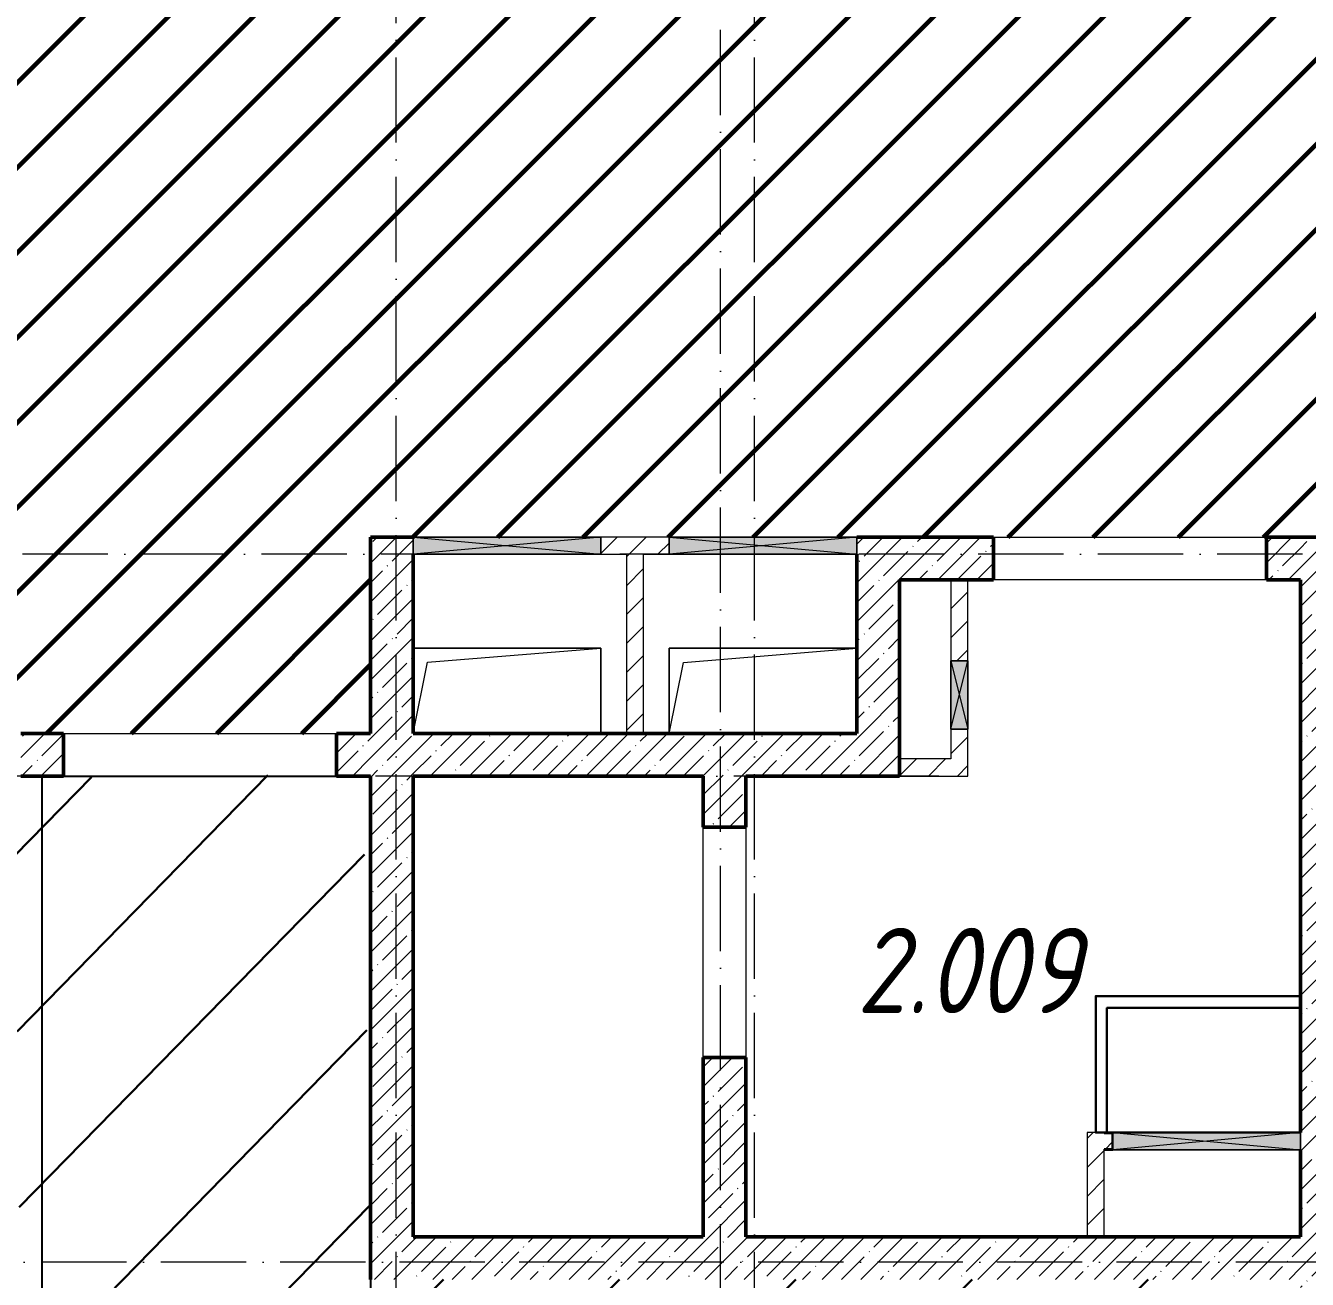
# Model space of a CAD drawing. Header units: millimetres. Extents: x -606178 to 312196, y -19338 to 632709.
# Drawn here: x -259323 to -251811, y 510625 to 517974 of the extents above; entities that cross this region are included whole.
import ezdxf

# ---------------------------------------------------------------- set-up
doc = ezdxf.new("R2010")
doc.units = ezdxf.units.MM
doc.linetypes.add('50_200_ШТРИХ_1Т_ш5_п1_п1_', pattern=[700, 500, -100, 0, -100])
for name, color, linetype, lineweight in [('4) ЛЕстницы', 5, 'Continuous', 30), ('6.4.1) Окр пт с инж. ПТ2.16', 3, 'Continuous', 60), ('A-DETL-GENF-OTLN', 7, 'Continuous', 9), ('A-FLOR-____-OTLN', 7, 'Continuous', 9), ('A-GENM-____-MCUT', 7, 'Continuous', 25), ('A-GENM-____-OTLN', 7, 'Continuous', 9), ('A-GENM-____-OTLN-1', 7, 'Continuous', 25), ('A-GLAZ-____-OTLN', 7, 'Continuous', 9), ('A-WALL-____-MCUT-2', 7, 'Continuous', 50), ('A-WALL-____-OTLN', 7, 'Continuous', 9), ('A-WALL-____-PATT-1', 7, 'Continuous', 9), ('A-WALL-FNSH-MCUT-1', 7, 'Continuous', 9), ('S-GRID-____-OTLN-1', 7, '50_200_ШТРИХ_1Т_ш5_п1_п1_', 9), ('Марки помещений', 7, 'Continuous', 9)]:
    doc.layers.add(name, color=color, linetype=linetype, lineweight=lineweight)
doc.styles.add('ISOCPEUR_I_2', font='isocpeui.ttf', dxfattribs={"width": 0.85, "height": 2.3})
pattern_1 = [(45, (-264901.3, 451794.26), (-114.04925, 114.04925), []), (45, (-264787.25, 451794.26), (-114.04925, 114.04925), [201.612, -40.322, 3.353, -36.97])]
pattern_2 = [(45, (-264901.3, 451794.26), (-84.85281, 84.85281), [])]

# ---------------------------------------------------------------- blocks, each defined once
blk = doc.blocks.new('AR_Отверстие прямоугольное _в плите_ - AR_Отверстие прямоугольное _в плите_-V199-АР1_План отверстий 2 этажа в осях 1-64_Ю-ЯЯ')
at = {"layer": 'A-GENM-____-OTLN'}
for p, q in [((550, 250), (-550, 250)), ((-550, 250), (-550, -249.7)), ((-466.7, 166.7), (550, 250)), ((-549.9, -249.7), (-466.7, 166.7))]:
    blk.add_line(p, q, dxfattribs=at)
blk = doc.blocks.new('AR_Отверстие прямоугольное _в плите_ - AR_Отверстие прямоугольное _в плите_-V200-АР1_План отверстий 2 этажа в осях 1-64_Ю-ЯЯ')
at = {"layer": 'A-GENM-____-OTLN'}
for p, q in [((550, 250), (-550, 250)), ((-466.7, 166.7), (550, 250)), ((550, -250), (550, 250)), ((-550, -250), (-466.7, 166.7))]:
    blk.add_line(p, q, dxfattribs=at)
blk = doc.blocks.new('AR_Отверстие прямоугольное _в стене_ - AR_Отверстие прямоугольное _в стене__ОВ-36805337-АР1_План отверстий 2 этажа в осях 1-64_Ю-ЯЯ')
at = {"layer": 'A-GLAZ-____-OTLN'}
blk.add_hatch(color=256, dxfattribs=at).paths.add_polyline_path([(-142.7, -50), (550, -50), (550, 50), (-550, 50), (-550, -50)], flags=0)
at = {"layer": 'A-DETL-GENF-OTLN'}
for p, q in [((-550, -50), (-550, 50)), ((-550, 50), (550, 50)), ((550, 50), (-550, -50)), ((-550, 50), (550, -50)), ((550, 50), (-550, 50)), ((-550, 50), (-550, -50)), ((550, 50), (550, -50)), ((550, -50), (550, 50)), ((550, -50), (-550, -50)), ((-550, -50), (550, -50))]:
    blk.add_line(p, q, dxfattribs=at)
blk = doc.blocks.new('AR_Отверстие прямоугольное _в стене_ - AR_Отверстие прямоугольное _в стене__ОВ-36803902-АР1_План отверстий 2 этажа в осях 1-64_Ю-ЯЯ')
at = {"layer": 'A-GLAZ-____-OTLN'}
blk.add_hatch(color=256, dxfattribs=at).paths.add_polyline_path([(550, -50), (550, 50), (-550, 50), (-550, -50)], flags=0)
at = {"layer": 'A-DETL-GENF-OTLN'}
for p, q in [((-550, -50), (-550, 50)), ((-550, 50), (550, 50)), ((550, 50), (-550, -50)), ((-550, 50), (550, -50)), ((550, 50), (-550, 50)), ((-550, 50), (-550, -50)), ((550, 50), (550, -50)), ((550, -50), (550, 50)), ((550, -50), (-550, -50)), ((-550, -50), (550, -50))]:
    blk.add_line(p, q, dxfattribs=at)
blk = doc.blocks.new('154_Фахверк_СКБ_Швеллер - Тип_100_3960-V204-АР1_План отверстий 2 этажа в осях 1-64_Ю-ЯЯ')
at = {"layer": 'A-GENM-____-MCUT'}
for p, q in [((175, 50), (125, 50)), ((128, 47), (175, 47)), ((128, -47), (128, 47)), ((175, 47), (175, 50)), ((125, -50), (175, -50)), ((175, -47), (128, -47)), ((175, -50), (175, -47))]:
    blk.add_line(p, q, dxfattribs=at)
blk = doc.blocks.new('AR_Отверстие прямоугольное _в стене_ - AR_Отверстие прямоугольное _в стене__ОВ-36913595-АР1_План отверстий 2 этажа в осях 1-64_Ю-ЯЯ')
at = {"layer": 'A-GLAZ-____-OTLN'}
blk.add_hatch(color=256, dxfattribs=at).paths.add_polyline_path([(550, -50), (550, 50), (-550, 50), (-550, -50), (422.3, -50)], flags=0)
at = {"layer": 'A-DETL-GENF-OTLN'}
for p, q in [((-550, -50), (-550, 50)), ((-550, 50), (550, 50)), ((550, 50), (-550, -50)), ((-550, 50), (550, -50)), ((550, 50), (-550, 50)), ((-550, 50), (-550, -50)), ((550, 50), (550, -50)), ((550, -50), (550, 50)), ((550, -50), (-550, -50)), ((-550, -50), (550, -50))]:
    blk.add_line(p, q, dxfattribs=at)
blk = doc.blocks.new('AR_Отверстие прямоугольное _в стене_ - AR_Отверстие прямоугольное _в стене__ОВ-36914865-АР1_План отверстий 2 этажа в осях 1-64_Ю-ЯЯ')
at = {"layer": 'A-GLAZ-____-OTLN'}
blk.add_hatch(color=256, dxfattribs=at).paths.add_polyline_path([(-200, -50), (200, -50), (200, 50), (-200, 50)], flags=0)
at = {"layer": 'A-DETL-GENF-OTLN'}
for p, q in [((-200, -50), (-200, 50)), ((-200, 50), (200, 50)), ((200, 50), (-200, -50)), ((-200, 50), (200, -50)), ((200, 50), (-200, 50)), ((-200, 50), (-200, -50)), ((200, 50), (200, -50)), ((200, -50), (200, 50)), ((200, -50), (-200, -50)), ((-200, -50), (200, -50))]:
    blk.add_line(p, q, dxfattribs=at)

msp = doc.modelspace()

# ---------------------------------------------------------------- hatches: boundary and pattern name
at = {"layer": '4) ЛЕстницы'}
h = msp.add_hatch(dxfattribs=at)
h.set_pattern_fill('ANSI31', color=256, scale=230, angle=0.62387284)
h.set_pattern_definition([(45.6239, (-308161, 388080.6), (-521.9565, 510.7117), [])])
h.paths.add_polyline_path([(-259391.9127, 513564.1405), (-257342.0343, 513586.4618), (-257260.3711, 507234.3648), (-259310.2496, 507212.0436)])
h = msp.add_hatch(dxfattribs=at)
h.set_pattern_fill('ANSI31', color=256, scale=230)
h.set_pattern_definition([(45, (-308161, 388080.6), (-516.3647, 516.3647), [])])
h.paths.add_polyline_path([(-257301.3011, 510625.3011), (-251851.3011, 510625.3011), (-251851.3011, 507225.3011), (-257301.3011, 507225.3011)])
at = {"layer": '6.4.1) Окр пт с инж. ПТ2.16'}
h = msp.add_hatch(dxfattribs=at)
h.set_pattern_fill('ANSI31', color=256, scale=111)
h.paths.add_polyline_path([(-259351.3011, 528425.3011), (-257525.5952, 528425.3011), (-257525.5952, 518825.3011), (-259351.3011, 518825.3011)])
h.paths.add_polyline_path([(-262451.3011, 518825.3011), (-257301.3011, 518825.3011), (-257301.3011, 513825.3011), (-262451.3011, 513825.3011)])
h.paths.add_polyline_path([(-219701.3011, 519325.3011), (-257301.3011, 519325.3011), (-257301.3011, 514975.3011), (-219701.3011, 514975.3011)])
at = {"layer": 'A-WALL-____-PATT-1'}
h = msp.add_hatch(dxfattribs=at)
h.set_pattern_fill('FP_13', color=256, style=0, pattern_type=2)
h.set_pattern_definition(pattern_1)
h.paths.add_polyline_path([(-257301.3011, 510625.3011), (-257051.3011, 510625.3011), (-257051.3011, 514975.3011), (-257301.3011, 514975.3011), (-257301.3011, 512247.6757)], flags=0)
h = msp.add_hatch(dxfattribs=at)
h.set_pattern_fill('FP_4', color=256, style=0, pattern_type=2)
h.set_pattern_definition(pattern_2)
h.paths.add_polyline_path([(-255551.3011, 514875.3011), (-255551.3011, 514975.3011), (-255951.3011, 514975.3011), (-255951.3011, 514875.3011), (-255701.3011, 514875.3011)], flags=0)
h = msp.add_hatch(dxfattribs=at)
h.set_pattern_fill('FP_13', color=256, style=0, pattern_type=2)
h.set_pattern_definition(pattern_1)
h.paths.add_polyline_path([(-254451.3011, 513825.3011), (-254201.3011, 513825.3011), (-254201.3011, 514975.3011), (-254451.3011, 514975.3011), (-254451.3011, 514875.3011)], flags=0)
h = msp.add_hatch(dxfattribs=at)
h.set_pattern_fill('FP_13', color=256, style=0, pattern_type=2)
h.set_pattern_definition(pattern_1)
h.paths.add_polyline_path([(-251851.3011, 514725.3011), (-251851.3011, 514975.3011), (-252051.3011, 514975.3011), (-252051.3011, 514725.3011)], flags=0)
h.paths.add_polyline_path([(-253651.3011, 514725.3011), (-253651.3011, 514975.3011), (-254201.3011, 514975.3011), (-254201.3011, 514725.3011)], flags=0)
h = msp.add_hatch(dxfattribs=at)
h.set_pattern_fill('FP_13', color=256, style=0, pattern_type=2)
h.set_pattern_definition(pattern_1)
h.paths.add_polyline_path([(-251851.3011, 507475.3011), (-251601.3011, 507475.3011), (-251601.3011, 514975.3011), (-251851.3011, 514975.3011), (-251851.3011, 509018.851)], flags=0)
h = msp.add_hatch(dxfattribs=at)
h.set_pattern_fill('FP_4', color=256, style=0, pattern_type=2)
h.set_pattern_definition(pattern_2)
h.paths.add_polyline_path([(-255701.3011, 513825.3011), (-255701.3011, 514875.3011), (-255801.3011, 514875.3011), (-255801.3011, 513825.3011)], flags=0)
h = msp.add_hatch(dxfattribs=at)
h.set_pattern_fill('FP_4', color=256, style=0, pattern_type=2)
h.set_pattern_definition(pattern_2)
h.paths.add_polyline_path([(-253801.3011, 513575.3011), (-253801.3011, 513850.3011), (-253901.3011, 513850.3011), (-253901.3011, 513575.3011)], flags=0)
h.paths.add_polyline_path([(-253801.3011, 514250.3011), (-253801.3011, 514725.3011), (-253901.3011, 514725.3011), (-253901.3011, 514250.3011), (-253846.5392, 514250.3011)], flags=0)
h = msp.add_hatch(dxfattribs=at)
h.set_pattern_fill('FP_13', color=256, style=0, pattern_type=2)
h.set_pattern_definition(pattern_1)
h.paths.add_polyline_path([(-257301.3011, 513575.3011), (-257301.3011, 513825.3011), (-257501.3011, 513825.3011), (-257501.3011, 513575.3011)], flags=0)
h.paths.add_polyline_path([(-259351.3011, 513575.3011), (-259101.3011, 513575.3011), (-259101.3011, 513825.3011), (-259351.3011, 513825.3011)], flags=0)
h = msp.add_hatch(dxfattribs=at)
h.set_pattern_fill('FP_13', color=256, style=0, pattern_type=2)
h.set_pattern_definition(pattern_1)
h.paths.add_polyline_path([(-254201.3011, 513575.3011), (-254201.3011, 513825.3011), (-257051.3011, 513825.3011), (-257051.3011, 513575.3011), (-254311.4782, 513575.3011)], flags=0)
h = msp.add_hatch(dxfattribs=at)
h.set_pattern_fill('FP_4', color=256, style=0, pattern_type=2)
h.set_pattern_definition(pattern_2)
h.paths.add_polyline_path([(-253901.3011, 513575.3011), (-253901.3011, 513675.3011), (-254201.3011, 513675.3011), (-254201.3011, 513575.3011)], flags=0)
h = msp.add_hatch(dxfattribs=at)
h.set_pattern_fill('FP_13', color=256, style=0, pattern_type=2)
h.set_pattern_definition(pattern_1)
h.paths.add_polyline_path([(-255101.3011, 510875.3011), (-255101.3011, 511924.9536), (-255351.3011, 511924.9536), (-255351.3011, 510875.3011)], flags=0)
h.paths.add_polyline_path([(-255351.3011, 513274.9536), (-255101.3011, 513274.9536), (-255101.3011, 513575.3011), (-255351.3011, 513575.3011)], flags=0)
h = msp.add_hatch(dxfattribs=at)
h.set_pattern_fill('FP_4', color=256, style=0, pattern_type=2)
h.set_pattern_definition(pattern_2)
h.paths.add_polyline_path([(-253101.3011, 511385.3011), (-253001.3011, 511385.3011), (-253001.3011, 511388.3011), (-252954.3011, 511389.3881), (-252954.3011, 511482.3011), (-253001.3011, 511482.3011), (-253001.3011, 511485.3011), (-253101.3011, 511485.3011), (-253101.3011, 511388.3011)], flags=0)
h = msp.add_hatch(dxfattribs=at)
h.set_pattern_fill('FP_4', color=256, style=0, pattern_type=2)
h.set_pattern_definition(pattern_2)
h.paths.add_polyline_path([(-253001.3011, 510875.3011), (-253001.3011, 511385.3011), (-253101.3011, 511385.3011), (-253101.3011, 510875.3011)], flags=0)
h = msp.add_hatch(dxfattribs=at)
h.set_pattern_fill('FP_13', color=256, style=0, pattern_type=2)
h.set_pattern_definition(pattern_1)
h.paths.add_polyline_path([(-252543.9775, 510625.3011), (-251851.3011, 510625.3011), (-251851.3011, 510875.3011), (-257051.3011, 510875.3011), (-257051.3011, 510625.3011), (-254311.4782, 510625.3011)], flags=0)

# ---------------------------------------------------------------- linework, layer by layer
msp.add_lwpolyline([(-259226.3011, 513575.3011), (-257301.3011, 513575.3011), (-257301.3011, 507225.3011), (-259226.3011, 507225.3011)], close=True)
at = {"lineweight": 30}
for points in [[(-251851.3011, 511485.3011), (-253051.3011, 511485.3011), (-253051.3011, 512285.3011), (-251851.3011, 512285.3011)], [(-251851.3011, 511485.3011), (-252985.5968, 511485.3011), (-252985.5968, 512215.8355), (-251851.3011, 512215.8355)]]:
    msp.add_lwpolyline(points, close=True, dxfattribs=at)
at = {"layer": 'A-FLOR-____-OTLN'}
for p, q in [((-257051.3011, 514325.3011), (-255951.3011, 514325.3011)), ((-255951.3011, 514325.3011), (-255951.3011, 513825.3011)), ((-255551.3011, 514324.9536), (-254451.3011, 514324.9536)), ((-255551.3011, 513825.3011), (-255551.3011, 514324.9536)), ((-255351.3011, 510875.6486), (-257051.3011, 510875.6486))]:
    msp.add_line(p, q, dxfattribs=at)
at = {"layer": 'A-WALL-____-MCUT-2'}
for p, q in [((-257051.3011, 514975.3011), (-257301.3011, 514975.3011)), ((-257301.3011, 514975.3011), (-257301.3011, 513825.3011)), ((-253651.3011, 514975.3011), (-254451.3011, 514975.3011)), ((-253651.3011, 514725.3011), (-253651.3011, 514975.3011)), ((-252051.3011, 514975.3011), (-252051.3011, 514725.3011)), ((-251601.3011, 514975.3011), (-252051.3011, 514975.3011)), ((-257051.3011, 513825.3011), (-257051.3011, 514875.3011)), ((-254451.3011, 514875.3011), (-254451.3011, 513825.3011)), ((-254201.3011, 513575.3011), (-254201.3011, 514725.3011)), ((-254201.3011, 514725.3011), (-253651.3011, 514725.3011)), ((-252051.3011, 514725.3011), (-251851.3011, 514725.3011)), ((-251851.3011, 514725.3011), (-251851.3011, 511485.3011)), ((-259101.3011, 513825.3011), (-259351.3011, 513825.3011)), ((-259101.3011, 513575.3011), (-259101.3011, 513825.3011)), ((-257301.3011, 513825.3011), (-257501.3011, 513825.3011)), ((-257501.3011, 513825.3011), (-257501.3011, 513575.3011)), ((-254451.3011, 513825.3011), (-257051.3011, 513825.3011)), ((-259351.3011, 513575.3011), (-259101.3011, 513575.3011)), ((-257501.3011, 513575.3011), (-257301.3011, 513575.3011)), ((-257301.3011, 513575.3011), (-257301.3011, 510625.3011)), ((-257051.3011, 510875.3011), (-257051.3011, 513575.3011)), ((-257051.3011, 513575.3011), (-255351.3011, 513575.3011)), ((-255351.3011, 513575.3011), (-255351.3011, 513274.9536)), ((-255101.3011, 513274.9536), (-255101.3011, 513575.3011)), ((-255101.3011, 513575.3011), (-254201.3011, 513575.3011)), ((-255351.3011, 513274.9536), (-255101.3011, 513274.9536)), ((-255101.3011, 511924.9536), (-255351.3011, 511924.9536)), ((-255351.3011, 511924.9536), (-255351.3011, 510875.3011)), ((-255101.3011, 510875.3011), (-255101.3011, 511924.9536)), ((-251851.3011, 511385.3011), (-251851.3011, 510875.3011)), ((-255351.3011, 510875.3011), (-257051.3011, 510875.3011)), ((-251851.3011, 510875.3011), (-255101.3011, 510875.3011))]:
    msp.add_line(p, q, dxfattribs=at)
at = {"layer": 'A-WALL-____-OTLN'}
for p, q in [((-253651.3011, 514975.3011), (-252051.3011, 514975.3011)), ((-252051.3011, 514725.3011), (-253651.3011, 514725.3011)), ((-259101.3011, 513825.3011), (-257501.3011, 513825.3011)), ((-257501.3011, 513575.3011), (-259101.3011, 513575.3011)), ((-255351.3011, 511924.9536), (-255351.3011, 513274.9536)), ((-255101.3011, 513274.9536), (-255101.3011, 511924.9536))]:
    msp.add_line(p, q, dxfattribs=at)
at = {"layer": 'A-WALL-FNSH-MCUT-1'}
for p, q in [((-255551.3011, 514975.3011), (-255951.3011, 514975.3011)), ((-255951.3011, 514875.3011), (-255801.3011, 514875.3011)), ((-255801.3011, 514875.3011), (-255801.3011, 513825.3011)), ((-255701.3011, 514875.3011), (-255551.3011, 514875.3011)), ((-255701.3011, 513825.3011), (-255701.3011, 514875.3011)), ((-253901.3011, 514725.3011), (-253901.3011, 514250.3011)), ((-253801.3011, 514250.3011), (-253801.3011, 514725.3011)), ((-253901.3011, 513850.3011), (-253901.3011, 513675.3011)), ((-253801.3011, 513575.3011), (-253801.3011, 513850.3011)), ((-253901.3011, 513675.3011), (-254201.3011, 513675.3011)), ((-254201.3011, 513575.3011), (-253801.3011, 513575.3011)), ((-253001.3011, 511485.3011), (-253101.3011, 511485.3011)), ((-253101.3011, 511485.3011), (-253101.3011, 510875.3011)), ((-253001.3011, 510875.3011), (-253001.3011, 511385.3011))]:
    msp.add_line(p, q, dxfattribs=at)
at = {"layer": 'S-GRID-____-OTLN-1'}
for p, q in [((-257151.3011, 504685.847), (-257151.3011, 542687.1106)), ((-255251.3011, 504847.6889), (-255251.3011, 542687.1106)), ((-255051.3011, 504685.847), (-255051.3011, 542435.5743)), ((-160826.8945, 514875.3011), (-269570.0713, 514875.3011)), ((-253971.9205, 513575.3011), (-269570.0713, 513575.3011)), ((-189421.2606, 510725.3011), (-269570.0713, 510725.3011))]:
    msp.add_line(p, q, dxfattribs=at)

# ---------------------------------------------------------------- block references
at = {"layer": 'A-GENM-____-OTLN'}
for name, p in [('AR_Отверстие прямоугольное _в плите_ - AR_Отверстие прямоугольное _в плите_-V200-АР1_План отверстий 2 этажа в осях 1-64_Ю-ЯЯ', (-256501.3011, 514075.3011)), ('AR_Отверстие прямоугольное _в плите_ - AR_Отверстие прямоугольное _в плите_-V199-АР1_План отверстий 2 этажа в осях 1-64_Ю-ЯЯ', (-255001.3011, 514074.9536))]:
    msp.add_blockref(name, p, dxfattribs=at)
at = {"layer": 'A-GENM-____-OTLN-1', "rotation": 180}
msp.add_blockref('154_Фахверк_СКБ_Швеллер - Тип_100_3960-V204-АР1_План отверстий 2 этажа в осях 1-64_Ю-ЯЯ', (-252826.3011, 511435.3011), dxfattribs=at)
at = {"layer": 'A-GLAZ-____-OTLN'}
for name, p in [('AR_Отверстие прямоугольное _в стене_ - AR_Отверстие прямоугольное _в стене__ОВ-36913595-АР1_План отверстий 2 этажа в осях 1-64_Ю-ЯЯ', (-256501.3011, 514925.3011)), ('AR_Отверстие прямоугольное _в стене_ - AR_Отверстие прямоугольное _в стене__ОВ-36803902-АР1_План отверстий 2 этажа в осях 1-64_Ю-ЯЯ', (-255001.3011, 514925.3011)), ('AR_Отверстие прямоугольное _в стене_ - AR_Отверстие прямоугольное _в стене__ОВ-36805337-АР1_План отверстий 2 этажа в осях 1-64_Ю-ЯЯ', (-252401.3011, 511435.3011))]:
    msp.add_blockref(name, p, dxfattribs=at)
at = {"layer": 'A-GLAZ-____-OTLN', "rotation": 89.9999999999999}
msp.add_blockref('AR_Отверстие прямоугольное _в стене_ - AR_Отверстие прямоугольное _в стене__ОВ-36914865-АР1_План отверстий 2 этажа в осях 1-64_Ю-ЯЯ', (-253851.3011, 514050.3011), dxfattribs=at)

# ---------------------------------------------------------------- texts
at = {"layer": 'Марки помещений', "insert": (-254453.3752, 512685.6887), "char_height": 500, "width": 785.65375, "attachment_point": 1, "style": 'ISOCPEUR_I_2'}
msp.add_mtext('2.009', dxfattribs=at)

doc.saveas('drawing.dxf')
